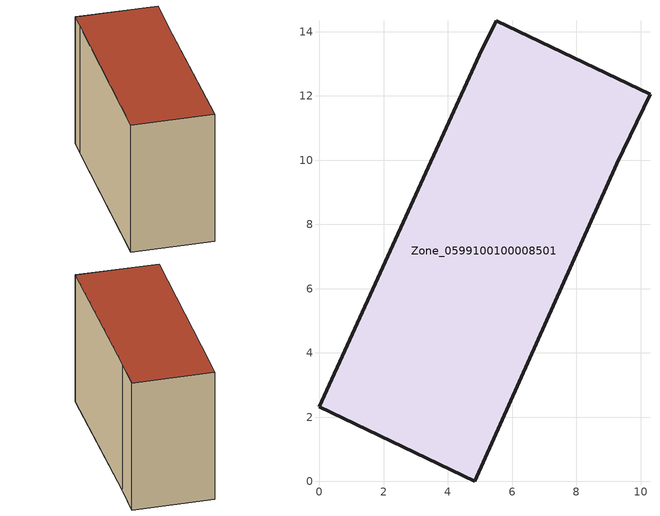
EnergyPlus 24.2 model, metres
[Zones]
Zone_0599100100008501
 floor ground (C_G): 4.83,0 0,2.33 4.98,13.26 5.5,14.34 10.29,12.05 9.25,9.88 z0
 wall outside (C_F): 10.29,12.05 5.5,14.34 4.98,13.26 0,2.33 4.83,0 9.25,9.88 10.29,12.05 z0:9.26
 roof outside (C_R): 0,2.33 4.83,0 9.25,9.88 10.29,12.05 5.5,14.34 4.98,13.26 z9.26
[BUILDING]
Pand.0599100100008501: North Axis=0; Terrain=City; Loads Convergence Tolerance Value=0.04; Temperature Convergence Tolerance Value=0.4; Solar Distribution=FullExterior; Maximum Number of Warmup Days=25; Minimum Number of Warmup Days=1
[Site:Location]
Rotterdam.The.Hague.AP_ZH_NLD Design_Conditions: Latitude=51.96; Longitude=4.45; Time Zone=1; Elevation=-4.5
[SITE:GROUNDTEMPERATURE:BUILDINGSURFACE]
18, 18, 18, 18, 18, 18, 18, 18, 18, 18, 18, 18
[MATERIAL] Thermal Absorptance=0.9; Solar Absorptance=0.7; Visible Absorptance=0.7
Name | Roughness | Thickness | Conductivity | Density | Specific Heat
G.TI.2015-2018 | MediumSmooth | 0.15 | 0.0428571 | 540 | 1210
F.TI.2015-2018 | Rough | 0.3 | 0.0666667 | 1920 | 840
R.TI.2015-2018 | MediumRough | 0.2 | 0.0333333 | 1500 | 1000
[CONSTRUCTION]
C_G: G.TI.2015-2018
C_F: F.TI.2015-2018
C_R: R.TI.2015-2018
[ZONE]
Zone_0599100100008501: Type=1; Multiplier=1; Ceiling Height=Autocalculate; Volume=Autocalculate; Floor Area=autocalculate; Part of Total Floor Area=Yes
[ZONEINFILTRATION:DESIGNFLOWRATE]
Infil_Zone_0599100100008501: Zone or ZoneList or Space or SpaceList=Zone_0599100100008501; Schedule=AlwaysOn; Design Flow Rate Calculation Method=Flow/Area; Flow Rate per Floor Area=0.0015; Constant Term Coefficient=1; Temperature Term Coefficient=0; Velocity Term Coefficient=0; Velocity Squared Term Coefficient=0
[HVACTEMPLATE:ZONE:IDEALLOADSAIRSYSTEM]
Zone_0599100100008501: Maximum Heating Supply Air Temperature=50; Minimum Cooling Supply Air Temperature=13; Maximum Heating Supply Air Humidity Ratio=0.0156; Minimum Cooling Supply Air Humidity Ratio=0.0077; Heating Limit=NoLimit; Cooling Limit=NoLimit; Dehumidification Control Type=ConstantSensibleHeatRatio; Cooling Sensible Heat Ratio=0.7; Dehumidification Setpoint=60; Humidification Control Type=None; Humidification Setpoint=30; Outdoor Air Method=None; Outdoor Air Flow Rate per Person=0.00944; Outdoor Air Flow Rate per Zone Floor Area=0; Outdoor Air Flow Rate per Zone=0; Demand Controlled Ventilation Type=None; Outdoor Air Economizer Type=NoEconomizer; Heat Recovery Type=None; Sensible Heat Recovery Effectiveness=0.7; Latent Heat Recovery Effectiveness=0.65
[ZONECONTROL:THERMOSTAT]
ThermostatControl_Zone_0599100100008501: Zone or ZoneList=Zone_0599100100008501; Control Type Schedule=DualSetpointControlType; Control 1=Thermostat_Zone_0599100100008501; Temperature Difference Between Cutout And Setpoint=0
[THERMOSTATSETPOINT:DUALSETPOINT]
Thermostat_Zone_0599100100008501: Heating Setpoint Temperature Schedule=HeatingSetpoint_Zone_0599100100008501; Cooling Setpoint Temperature Schedule=CoolingSetpoint_Zone_0599100100008501
[SCHEDULE:COMPACT]
HeatingSetpoint_Zone_0599100100008501: Through: 12/31, For: AllDays, Until: 24:00, 21
CoolingSetpoint_Zone_0599100100008501: Through: 12/31, For: AllDays, Until: 24:00, 24
DualSetpointControlType: Through: 12/31, For: AllDays, Until: 24:00, 4
AlwaysOn: Through: 12/31, For: AllDays, Until: 24:00, 1
